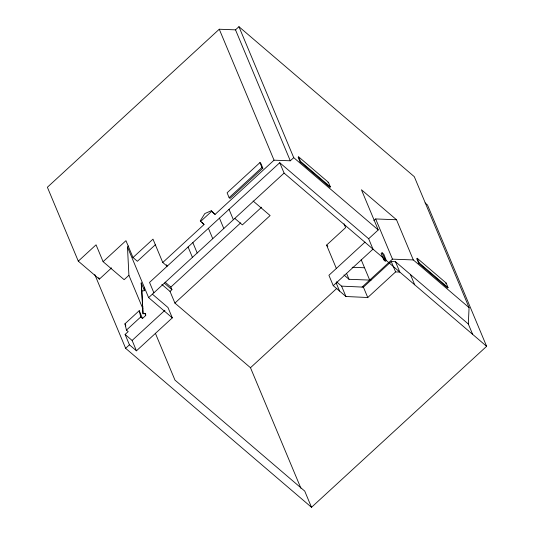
<?xml version="1.0" encoding="UTF-8"?>
<svg xmlns="http://www.w3.org/2000/svg" width="534" height="534" viewBox="0 0 534 534"><rect width="100%" height="100%" fill="white"/><g stroke="black" fill="none" stroke-linecap="round" stroke-linejoin="round"><path stroke-width="0.8" d="M472.657 334.371L468.318 323.998L469.072 307.631L414.297 176.681L238.945 26.7L235.514 29.851L219.267 29.23L47.379 187.247L78.291 261.153L99.337 279.149L111.586 267.888M78.291 261.153L96.053 244.826L103.102 261.68L124.148 279.676L128.908 275.304L127.479 247.048L128.621 246M103.102 261.68L125.951 240.674L133.006 257.528L137.385 261.28L155.561 244.572M133.006 257.528L152.998 239.152L162.763 262.488L167.142 266.239L166.535 264.777M259.945 162.61L227.097 192.807L229.133 197.673L230.007 198.421L262.855 168.223L260.819 163.364L259.945 162.61L261.974 167.476L262.855 168.223M200.517 221.55L211.564 211.397L211.29 210.75L204.822 213.56L200.25 220.902L204.028 224.554L162.763 262.488M229.133 197.673L261.974 167.476M211.564 211.397L215.069 214.401L274.049 160.18L290.296 160.801L293.72 157.65L238.945 26.7M336.513 281.792L341.586 286.131L363.414 287.138L391.262 261.533L395.474 261.7L399.812 272.066L395.601 271.906L367.752 297.511L345.925 296.503L333.249 285.663L372.992 249.131L368.654 238.758L279.749 162.716L149.533 282.426L153.872 292.799M298.633 156.849L298.159 157.283L300.061 161.822L329.865 187.321L330.346 186.88L328.443 182.341L298.633 156.849L300.535 161.388L330.346 186.88M143.025 313.778L141.884 291.03L144.467 290.656L141.21 282.873L143.025 313.778L145.615 313.405L145.722 315.494L142.485 318.471L139.227 310.695L124.949 323.818L126.451 330.099L128.2 331.601L125.103 334.444L129.442 344.817L136.457 350.818L172.308 317.863L148.632 297.618L284.088 173.089L279.749 162.716M300.061 161.822L300.535 161.388M300.902 488.236L250.486 367.726L174.912 303.085L170.026 291.417L171.935 289.662L170.847 287.072L240.687 222.865M126.451 330.099L140.729 316.969L139.227 310.695M261.627 207.205L242.383 224.894L234.78 218.386M136.457 350.818L132.118 340.445L164.926 310.281M425.077 202.913L427.5 204.996L486.621 346.319L311.509 507.3L125.637 348.322L129.442 344.817M174.912 303.085L270.117 215.556L253.123 201.024M327.969 182.782L328.443 182.341M336.353 268.455L326.588 245.113L345.631 227.611L344.029 223.779M373.86 220.609L375.669 218.947L396.502 219.748L413.309 259.938L469.072 307.631M364.996 242.116L328.911 275.29L333.249 285.663M368.654 238.758L378.239 229.94L361.431 189.75L396.502 219.748M250.486 367.726L336.854 288.333M382.077 252.736L381.122 253.61L383.472 259.23L385.294 261.346L386.249 260.472L383.833 254.237L382.077 252.736L385.081 259.471L384.126 260.345M383.472 259.23L384.427 258.356M383.766 259.477L384.72 258.603M362.099 287.078L392.483 259.144L413.309 259.938M417.214 258.269L416.74 258.703L418.636 263.242L447.572 287.986L448.046 287.552L446.144 283.013L417.214 258.269L419.11 262.808L448.046 287.552M418.636 263.242L419.11 262.808M445.67 283.454L446.144 283.013M352.146 267.294L364.548 267.768M343.956 274.957L349.022 279.295L371.03 280.136M293.72 157.65L378.239 229.94M395.474 261.7L468.318 323.998M284.088 173.089L486.621 346.319M326.588 245.113L327.856 246.201M211.29 210.75L215.069 214.401M201.999 222.404L204.028 224.554M165.139 282.192L170.847 287.072M164.325 283.16L171.935 289.662M161.842 284.415L170.026 291.417M152.39 294.167L167.97 307.491L172.308 317.863M140.729 316.969L142.485 318.471M125.103 334.444L132.118 340.445M410.379 274.443L414.718 284.816M375.669 218.947L392.483 259.144M391.262 261.533L395.601 271.906M361.171 259.684L369.702 280.083M363.414 287.138L367.839 297.718M346.599 273.495L349.022 279.295M235.514 29.851L290.296 160.801M341.586 286.131L345.925 296.503M336.18 282.933L339.591 291.083M219.267 29.23L274.049 160.18M229.026 209.348L233.365 219.721M219.454 218.146L223.793 228.519M208.407 228.298L212.746 238.671M311.509 507.3L304.727 491.093L174.972 380.108L155.381 333.283M192.847 242.603L197.186 252.976M188.088 246.982L192.427 257.355M127.479 247.048L148.632 297.618M142.264 305.388L142.952 307.037M128.908 275.304L142.865 308.672M144.767 313.218L145.722 315.494M124.949 323.818L125.837 325.94M98.697 277.627L99.337 279.149M94.792 274.589L125.637 348.322M141.21 282.873L141.884 291.03M144.293 287.245L144.467 290.656"/></g></svg>
